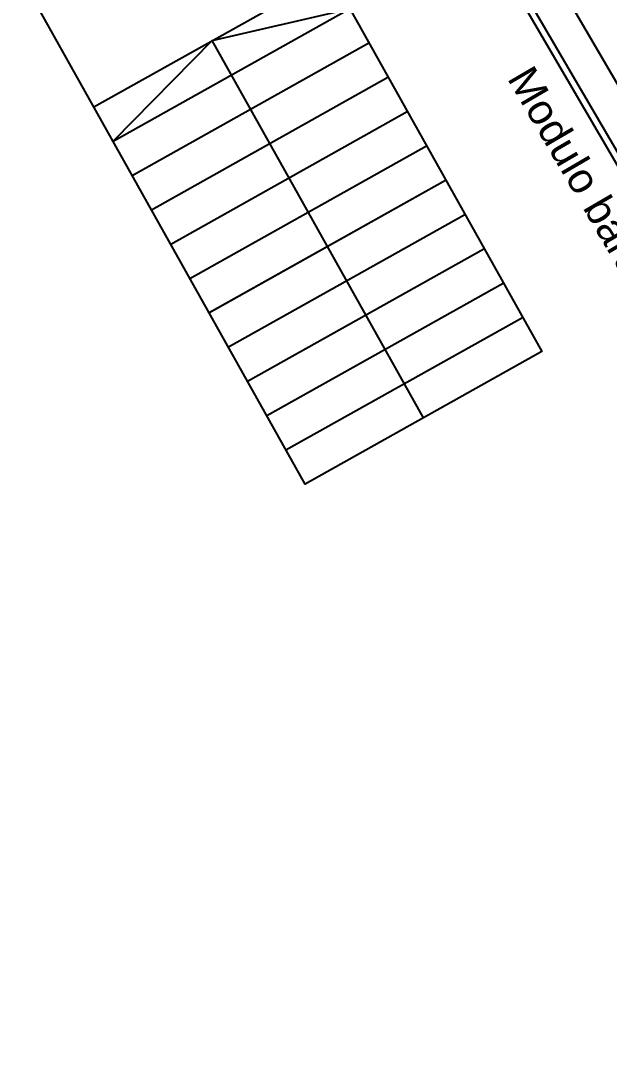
# Model space of a CAD drawing. Header units: metres. Extents: x -296 to 345, y -1036 to 474.
# Drawn here: x 72.01 to 76.35, y -86.52 to -78.93 of the extents above; entities that cross this region are included whole.
import ezdxf

# ---------------------------------------------------------------- set-up
doc = ezdxf.new("R2010")
doc.units = ezdxf.units.M
doc.layers.add('DGPRO_Escaleras proyectadas subte F', color=7, linetype='Continuous', true_color=0xe88f4a)
for name, color, linetype in [('DGPRO_Paradores nuevos', 1, 'Continuous'), ('DGPRO_Tactiles', 40, 'Continuous'), ('paradas', 7, 'Continuous')]:
    doc.layers.add(name, color=color, linetype=linetype)
doc.styles.get("Standard").update_dxf_attribs({"font": 'arial.ttf'})

# ---------------------------------------------------------------- blocks, each defined once
blk = doc.blocks.new('escalera f')
at = {"layer": 'DGPRO_Escaleras proyectadas subte F', "elevation": 14.1662}
for points in [[(3533.1726, 1939.7455), (3535.0764, 1940.3583), (3539.5405, 1926.489), (3537.6367, 1925.8762), (3533.1726, 1939.7455)], [(3536.6593, 1928.9128), (3538.5621, 1929.5253)], [(3536.7482, 1928.6368), (3538.651, 1929.2492)], [(3538.5886, 1926.1826), (3537.6107, 1929.2191), (3538.651, 1929.2492)], [(3537.6107, 1929.2191), (3536.7482, 1928.6368)], [(3536.837, 1928.3607), (3538.7398, 1928.9732)], [(3536.9259, 1928.0847), (3538.8287, 1928.6971)], [(3537.0147, 1927.8086), (3538.9175, 1928.4211)], [(3537.1036, 1927.5326), (3539.0064, 1928.145)], [(3537.1914, 1927.2562), (3539.0942, 1927.8686)], [(3537.1924, 1927.2565), (3539.0952, 1927.869)], [(3537.2813, 1926.9805), (3539.1841, 1927.5929)], [(3537.3701, 1926.7044), (3539.2729, 1927.3169)], [(3537.459, 1926.4283), (3539.3618, 1927.0408)], [(3537.5478, 1926.1523), (3539.4507, 1926.7648)]]:
    blk.add_lwpolyline(points, dxfattribs=at)
blk = doc.blocks.new('modulo cabildo reja')
at = {"layer": 'paradas', "color": 1}
for points in [[(5873.3022, 3750.2514), (5876.6022, 3750.2514)], [(5876.6022, 3750.2014), (5873.3022, 3750.2014)], [(5876.6022, 3749.8514), (5873.3022, 3749.8514)], [(5876.5327, 3749.5991), (5873.3717, 3749.5991)], [(5873.3717, 3749.5483), (5876.5327, 3749.5483)]]:
    blk.add_lwpolyline(points, dxfattribs=at)
blk.add_lwpolyline([(5873.2327, 3749.7464), (5873.2438, 3749.7464, -0.391021), (5873.2508, 3749.74), (5873.2536, 3749.7049, 0.391021), (5873.2606, 3749.6984), (5873.3438, 3749.6984, 0.391021), (5873.3508, 3749.7049), (5873.3536, 3749.74, -0.391021), (5873.3606, 3749.7464), (5873.3717, 3749.7464), (5873.3717, 3749.5364), (5873.3606, 3749.5364, -0.391021), (5873.3536, 3749.5429), (5873.3508, 3749.5777, 0.402257), (5873.3438, 3749.5844), (5873.2606, 3749.5844, 0.391021), (5873.2536, 3749.578), (5873.2508, 3749.5429, -0.391021), (5873.2438, 3749.5364), (5873.2327, 3749.5364)], format="xyb", close=True, dxfattribs=at)
blk.add_lwpolyline([(5873.2422, 3749.6914), (5873.3622, 3749.6914), (5873.3622, 3749.5914), (5873.2422, 3749.5914)], close=True, dxfattribs=at)
at = {"layer": 'paradas', "color": 1, "insert": (5873.868, 3749.3891), "char_height": 0.222192, "attachment_point": 1}
blk.add_mtext_dynamic_manual_height_columns('Modulo baranda', width=3.558543, gutter_width=12.5, heights=[0], dxfattribs=at)
blk = doc.blocks.new('A$C07AB3025')
at = {"layer": 'DGPRO_Tactiles'}
h = blk.add_hatch(dxfattribs=at)
h.set_pattern_fill('HEX', color=256, scale=0.01)
h.set_pattern_definition([(0, (-3428.851305, -2411.55596), (0, 0.05499261315), [0.03175, -0.0635]), (120, (-3428.851305, -2411.55596), (-0.047625, -0.0274963066), [0.03175, -0.0635]), (60, (-3428.819555, -2411.55596), (-0.047625, 0.0274963066), [0.03175, -0.0635])])
edge = h.paths.add_edge_path()
edge.add_arc((143.2455, -487.9837), 37.1821, 203.25419, 209.00349, ccw=False)
edge.add_line((109.0839, -502.6636), (109.2834, -502.7131))
edge.add_line((109.2834, -502.7131), (109.5119, -502.6456))
edge.add_arc((143.2455, -487.9837), 36.7821, 203.49167, 209.88753)
edge.add_line((111.3552, -506.3122), (124.9951, -529.3787))
edge.add_line((124.9951, -529.3787), (124.6508, -529.5824))
edge.add_line((124.6508, -529.5824), (110.7264, -506.0119))
h = blk.add_hatch(dxfattribs=at)
h.set_pattern_fill('HEX', color=256, scale=0.01)
h.set_pattern_definition([(0, (-3457.903373, -2409.660793), (0, 0.05499261315), [0.03175, -0.0635]), (120, (-3457.903373, -2409.660793), (-0.047625, -0.0274963066), [0.03175, -0.0635]), (60, (-3457.871623, -2409.660793), (-0.047625, 0.0274963066), [0.03175, -0.0635])])
edge = h.paths.add_edge_path()
edge.add_line((112.47, -542.3264), (102.6737, -524.8422))
edge.add_line((102.6737, -524.8422), (95.6075, -512.2305))
edge.add_arc((139.0964, -487.8639), 49.85, 202.8286, 209.26168, ccw=False)
edge.add_line((93.1512, -507.2045), (93.4012, -507.2666))
edge.add_line((93.4012, -507.2666), (93.5887, -507.2121))
edge.add_arc((139.0964, -487.8639), 49.45, 203.03347, 209.26168)
edge.add_line((95.9564, -512.035), (101.3536, -521.6678))
edge.add_line((101.3536, -521.6678), (108.216, -533.9156))
edge.add_line((108.216, -533.9156), (108.2552, -534.0648))
edge.add_line((108.2552, -534.0648), (108.2939, -534.0546))
edge.add_line((108.2939, -534.0546), (108.4606, -534.3522))
edge.add_line((108.4606, -534.3522), (108.3542, -534.3839))
edge.add_line((108.3542, -534.3839), (108.4344, -534.6532))
edge.add_line((108.4344, -534.6532), (108.6608, -534.7094))
edge.add_line((108.6608, -534.7094), (112.819, -542.1309))
edge.add_line((112.819, -542.1309), (112.9658, -542.3929))
edge.add_line((112.9658, -542.3929), (112.64, -542.5755))
edge.add_line((112.64, -542.5755), (112.47, -542.3264))
at = {"layer": 'DGPRO_Escaleras proyectadas subte F', "rotation": 11.41967313872363}
blk.add_blockref('escalera f', (-2974.8344, -3117.0654, -28.9922), dxfattribs=at)
at = {"layer": 'DGPRO_Paradores nuevos', "rotation": 300.3030866476473}
blk.add_blockref('modulo cabildo reja', (-6087.7714, 2653.6885, -1.032), dxfattribs=at)

msp = doc.modelspace()

# ---------------------------------------------------------------- block references
msp.add_blockref('A$C07AB3025', (-37.3505, 446.5382, 1.032))

doc.saveas('drawing.dxf')
